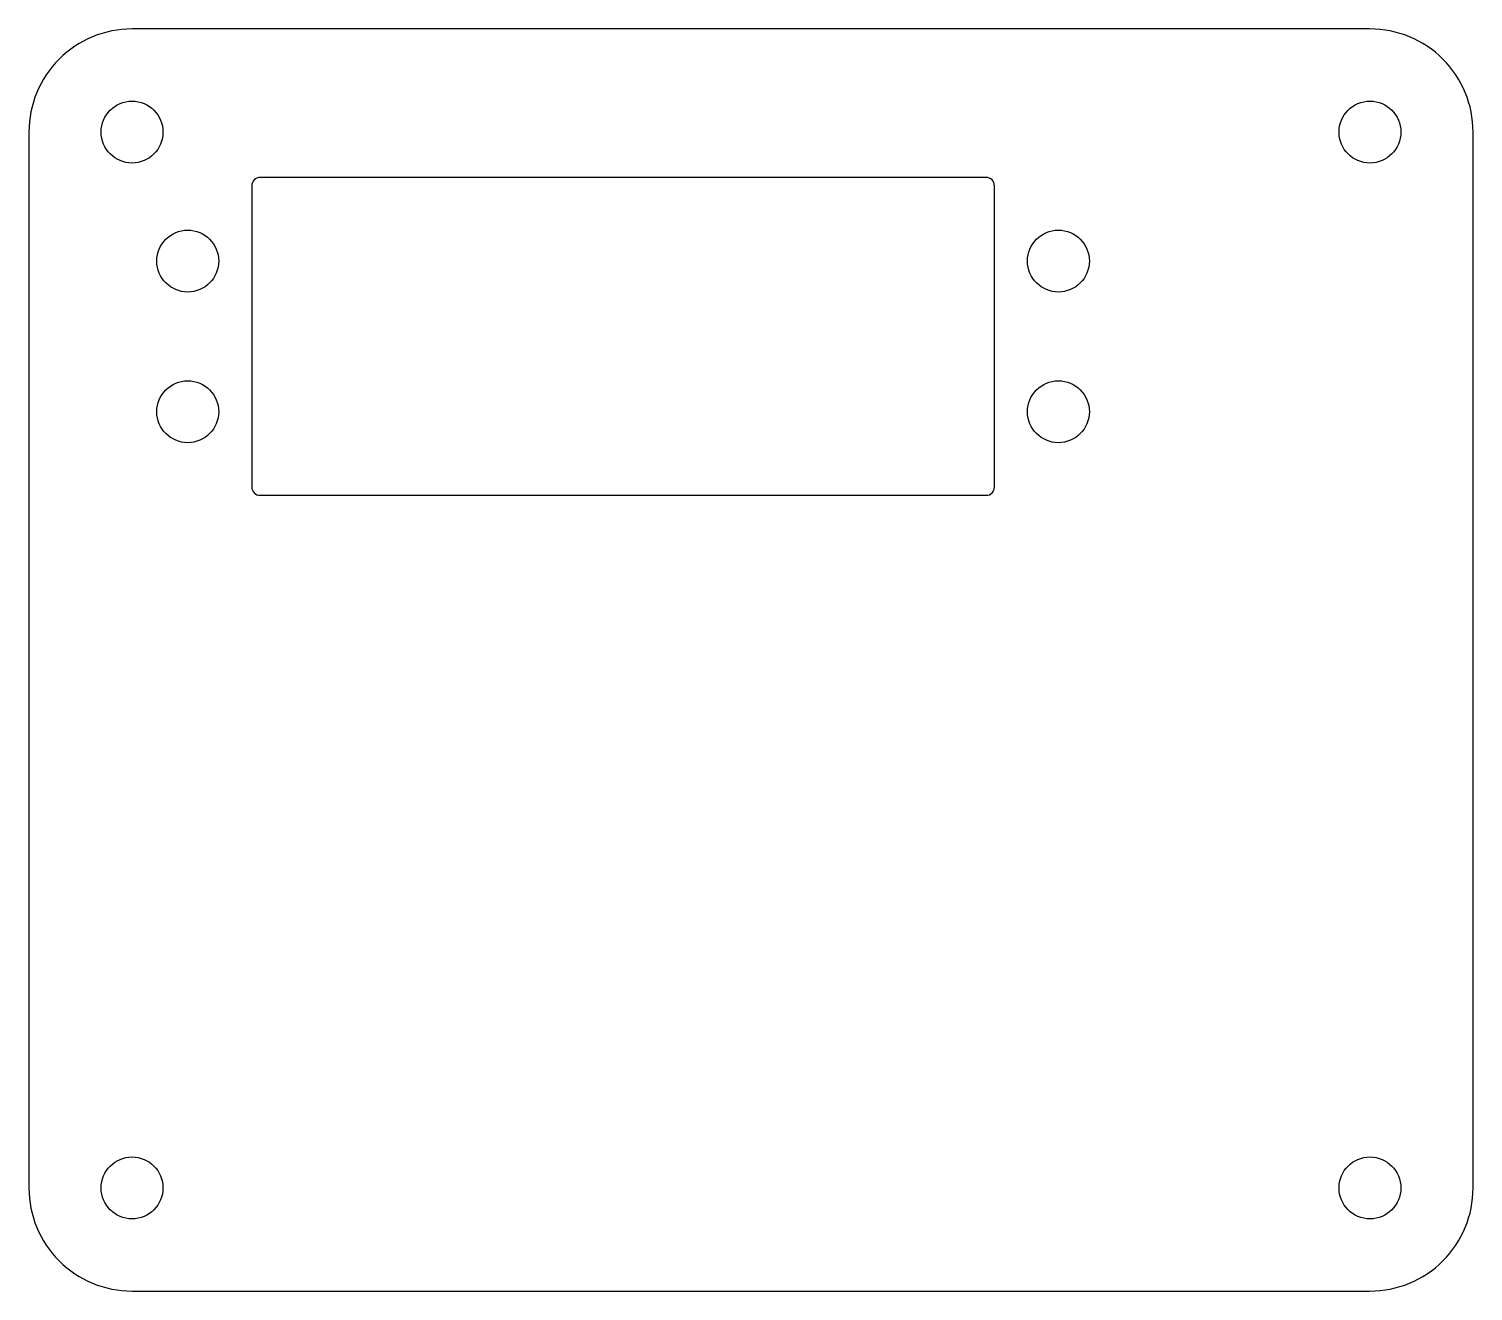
# Model space of a CAD drawing. Header units: millimetres. Extents: x -11.3 to 58.7, y -1.8 to 59.3.
import ezdxf

# ---------------------------------------------------------------- set-up
doc = ezdxf.new("R2010")
doc.units = ezdxf.units.MM
doc.layers.get('0').update_dxf_attribs({"linetype": 'CONTINUOUS'})

msp = doc.modelspace()

# ---------------------------------------------------------------- linework, layer by layer
for points in [[(58.677, 54.319, 0.414214), (53.677, 59.319), (-6.323, 59.319, 0.414214), (-11.323, 54.319), (-11.323, 3.16, 0.414214), (-6.323, -1.84), (53.677, -1.84, 0.414214), (58.677, 3.16)], [(35.077, 36.719, 0.414214), (35.477, 37.119), (35.477, 51.719, 0.414214), (35.077, 52.119), (-0.123, 52.119, 0.414214), (-0.523, 51.719), (-0.523, 37.119, 0.414214), (-0.123, 36.719)]]:
    msp.add_lwpolyline(points, format="xyb", close=True)
for centre in [(-6.323, 54.319), (53.677, 54.319), (-3.623, 48.069), (38.577, 48.069), (-3.623, 40.769), (38.577, 40.769), (-6.323, 3.16), (53.677, 3.16)]:
    msp.add_circle(centre, 1.5)

doc.saveas('drawing.dxf')
